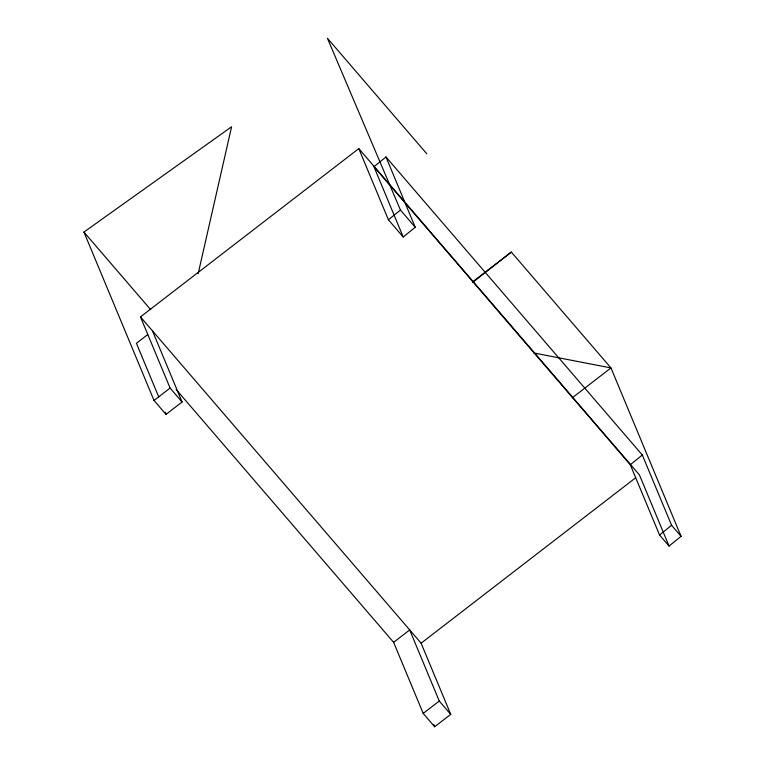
<?xml version="1.0" encoding="UTF-8"?>
<svg xmlns="http://www.w3.org/2000/svg" width="765" height="765" viewBox="0 0 765 765"><rect width="100%" height="100%" fill="white"/><g stroke="black" fill="none" stroke-linecap="round" stroke-linejoin="round"><path stroke-width="1.15" d="M198.192 273.554L231.594 126.761L83.93 232.063L154.033 400.468L166.015 414.401L182.08 402.007L152.484 330.91M373.951 166.703L385.971 156.959L642.313 454.993L671.584 525.297L681.07 536.332L669.05 546.076L659.564 535.041L630.293 464.738L373.951 166.703L403.212 237.007L415.232 227.262L385.971 156.959M403.212 237.007L388.419 219.794L400.439 210.059L327.41 38.25L426.813 153.813M630.293 464.738L642.313 454.993M659.564 535.041L671.584 525.297M472.847 282.256L511.326 252.077L610.967 367.927L681.07 536.332M572.258 397.838L610.967 367.927L533.836 352.981M182.08 402.007L170.098 388.084L140.473 316.901L358.785 148.611L639.416 474.893L669.05 546.076M147.76 334.554L136.419 343.294L158.728 396.901M154.033 400.468L170.098 388.084M472.569 281.912L511.326 252.077M393.612 642.323L409.686 629.939L439.282 701.046L450.738 714.357L434.663 726.75L423.208 713.429L393.612 642.323L176.16 389.509M450.738 714.357L421.104 643.183L635.639 477.8M423.208 713.429L439.282 701.046M400.439 210.059L415.232 227.262M83.93 232.063L150.695 309.691M140.473 316.901L421.104 643.183M358.785 148.611L388.419 219.794M433.755 724.551L434.663 726.75M165.097 412.211L166.015 414.401"/></g></svg>
